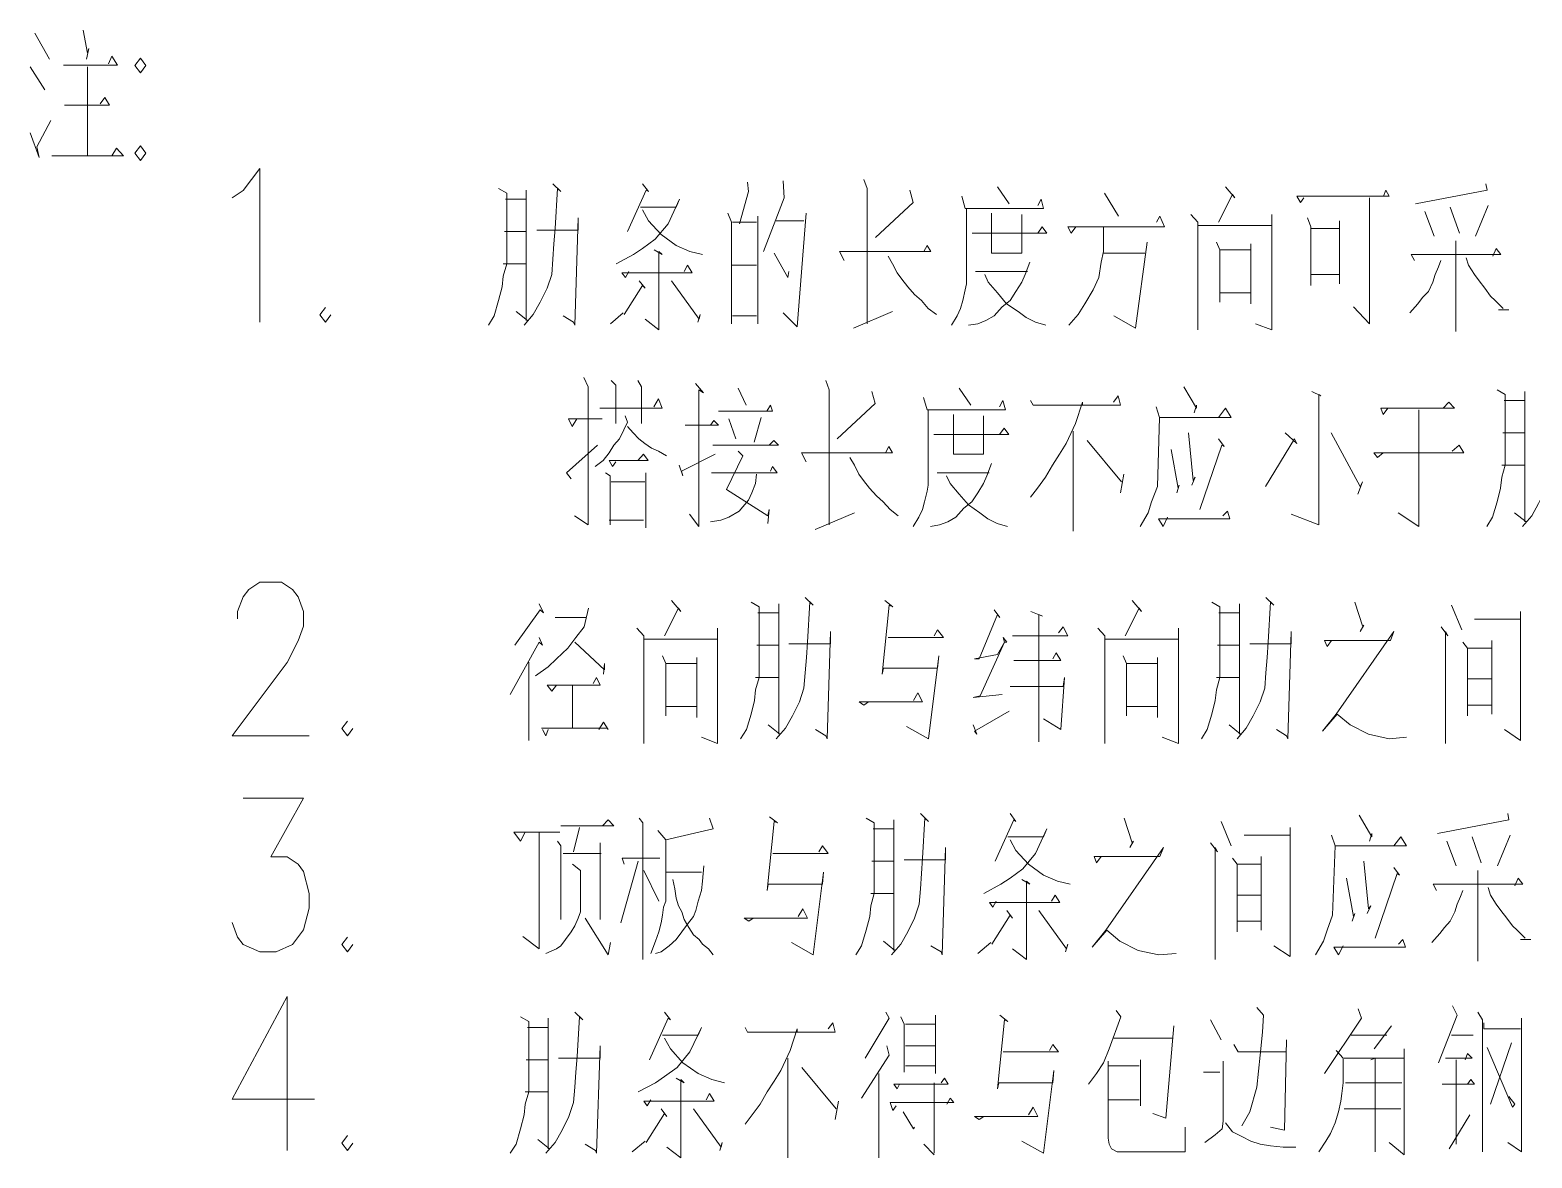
# Model space of a CAD drawing. Header units: millimetres. Extents: x 0 to 829, y 0 to 570.
# Drawn here: x 634.63 to 672.17, y 137.95 to 166.15 of the extents above; entities that cross this region are included whole.
import ezdxf

# ---------------------------------------------------------------- set-up
doc = ezdxf.new("R2010")
doc.units = ezdxf.units.MM

msp = doc.modelspace()

# ---------------------------------------------------------------- linework, layer by layer
at = {"color": 0, "lineweight": 0}
for points in [[(634.749528, 166.070139), (635.123472, 165.4175)], [(635.959556, 166.14775), (636.072444, 165.572722), (636.100667, 165.685611), (636.044222, 165.4175)], [(634.633111, 165.227), (635.007056, 164.651972)], [(636.072444, 165.227), (636.072444, 163.000972), (635.179917, 163.000972), (636.964972, 163.000972), (636.792111, 163.191472), (636.679222, 163.000972)], [(635.469194, 165.265806), (636.820333, 165.265806), (636.679222, 165.495111), (636.591028, 165.304611)], [(635.497417, 164.267444), (636.61925, 164.267444), (636.506361, 164.457944), (636.389944, 164.30625)], [(634.633111, 163.576), (634.862417, 162.962167), (634.805972, 163.230278), (635.151694, 163.882917)], [(639.688417, 161.953222), (639.960056, 162.136667), (640.372806, 162.683472), (640.372806, 158.84525)], [(646.345333, 162.186056), (646.546417, 162.069639), (646.546417, 160.30575), (646.46175, 159.998833), (646.433528, 159.730722), (646.345333, 159.385), (646.232444, 159.000472), (646.087806, 158.771167)], [(647.7, 162.302472), (647.901083, 162.108444), (647.812889, 162.186056), (647.756444, 161.187694), (647.728222, 160.803167), (647.7, 160.418639), (647.671778, 160.037639), (647.555361, 159.691917), (647.3825, 159.346194), (647.209639, 159.039278), (646.980333, 158.771167)], [(649.943667, 162.302472), (650.088306, 162.108444), (650.031861, 162.14725), (649.569722, 161.110083)], [(652.564806, 162.341278), (652.593028, 162.108444), (652.363722, 161.304111)], [(653.457333, 162.376556), (653.485556, 161.95675), (652.966972, 160.612667)], [(655.471694, 162.415361), (655.559889, 162.186056), (655.559889, 158.806444)], [(658.8125, 162.224861), (659.101778, 161.801528)], [(664.513389, 162.224861), (664.742694, 161.95675), (664.68625, 162.034361), (664.340528, 161.342917)], [(671.022139, 162.302472), (671.050361, 162.14725), (669.265306, 161.801528)], [(646.518194, 161.917944), (647.036778, 161.917944), (647.036778, 162.14725), (647.036778, 158.884056), (647.036778, 160.30575), (646.46175, 160.30575), (647.036778, 160.30575), (647.036778, 161.110083), (646.489972, 161.110083)], [(649.887222, 161.723917), (650.77975, 161.723917), (650.867944, 161.917944), (650.578667, 161.304111), (650.261167, 160.919583), (649.943667, 160.690278), (649.714361, 160.535056), (649.283972, 160.30575)], [(656.625278, 162.14725), (656.709944, 161.840333), (655.760972, 160.958389)], [(657.919972, 161.995556), (658.008167, 161.688639), (659.966083, 161.688639), (659.906111, 161.917944), (659.821444, 161.762722)], [(661.490083, 162.069639), (661.835806, 161.494611)], [(666.471306, 161.95675), (666.386639, 161.840333), (666.298444, 161.995556), (668.602083, 161.995556), (668.517417, 162.14725), (668.457444, 161.995556)], [(667.709556, 159.229778), (668.111722, 158.806444), (668.111722, 161.95675)], [(647.297833, 161.148889), (648.331472, 161.148889), (648.331472, 161.455806), (648.246806, 158.771167), (648.218583, 158.84525), (647.957528, 159.000472)], [(649.943667, 161.649833), (650.088306, 161.381722), (650.405806, 161.036), (650.77975, 160.764361), (651.125472, 160.612667), (651.442972, 160.535056)], [(652.074444, 161.572222), (652.162639, 161.342917), (652.162639, 158.806444)], [(652.825861, 161.494611), (652.825861, 158.806444)], [(654.032361, 161.572222), (653.803056, 158.732361), (653.457333, 159.078083)], [(658.036389, 161.688639), (658.036389, 159.804806), (658.008167, 159.653111), (657.948194, 159.385), (657.89175, 159.190972), (657.803556, 159.000472), (657.662444, 158.771167)], [(658.667861, 161.572222), (658.667861, 160.573861), (659.419278, 160.573861), (659.419278, 161.533417)], [(660.770417, 161.2265), (660.654, 161.071278), (660.569333, 161.2265), (662.989389, 161.2265), (662.872972, 161.494611), (662.784778, 161.342917)], [(663.649083, 161.533417), (663.821944, 161.342917), (663.821944, 158.65475), (663.821944, 161.265306), (665.666972, 161.265306), (665.666972, 161.533417), (665.666972, 158.65475), (665.261278, 158.806444)], [(666.5595, 161.455806), (666.644167, 161.2265), (666.644167, 159.766), (666.644167, 160.037639), (667.363833, 160.037639), (667.363833, 159.804806), (667.363833, 161.381722), (667.363833, 161.187694), (666.644167, 161.187694)], [(669.494611, 161.611028), (669.723917, 160.997194)], [(670.129611, 161.723917), (670.358917, 161.071278)], [(671.078583, 161.762722), (670.761083, 160.997194)], [(652.190861, 161.342917), (652.794111, 161.342917)], [(653.284472, 161.381722), (653.975917, 161.381722)], [(658.181028, 161.071278), (660.05075, 161.071278), (659.934333, 161.2265), (659.821444, 161.071278)], [(661.461861, 161.2265), (661.461861, 160.612667), (661.405417, 160.344556), (661.345444, 159.960028), (661.204333, 159.653111), (660.999722, 159.307389), (660.826861, 159.039278), (660.597556, 158.771167)], [(654.984861, 160.383361), (654.868444, 160.612667), (657.143861, 160.612667), (657.055667, 160.764361), (656.971, 160.612667)], [(662.555472, 160.841972), (662.266194, 158.693556), (661.719389, 159.000472)], [(664.284083, 160.841972), (664.36875, 160.651472), (664.36875, 159.346194), (664.36875, 159.5755), (665.148389, 159.5755), (665.148389, 159.307389), (665.148389, 160.803167), (665.148389, 160.651472), (664.36875, 160.651472)], [(669.237083, 160.383361), (669.148889, 160.535056), (671.396083, 160.535056), (671.279667, 160.690278), (671.195, 160.49625)], [(670.270722, 160.880778), (670.270722, 158.615944)], [(650.232944, 160.651472), (650.434028, 160.535056), (650.349361, 160.612667), (650.349361, 158.65475), (650.003639, 158.922861)], [(653.228028, 160.573861), (653.57375, 159.960028), (653.601972, 160.111722)], [(656.078472, 160.49625), (656.191361, 160.30575), (656.307778, 160.076444), (656.424194, 159.921222), (656.568833, 159.730722), (656.738167, 159.536694), (656.911028, 159.385), (657.083889, 159.190972), (657.2885, 159.039278)], [(659.620361, 160.344556), (659.503944, 160.037639), (659.419278, 159.843611), (659.274639, 159.614306), (659.13, 159.385), (658.928917, 159.229778), (658.727833, 159.000472), (658.523222, 158.884056), (658.322139, 158.806444), (658.092833, 158.771167)], [(661.461861, 160.573861), (662.499028, 160.573861)], [(669.896778, 160.383361), (669.840333, 160.228139), (669.752139, 160.037639), (669.695694, 159.843611), (669.582806, 159.614306), (669.438167, 159.459083), (669.32175, 159.307389), (669.120667, 159.078083)], [(670.531778, 160.457444), (670.588222, 160.266944), (670.732861, 160.037639), (670.849278, 159.882417), (670.990389, 159.691917), (671.135028, 159.497889), (671.251444, 159.385), (671.452528, 159.190972)], [(649.597944, 160.111722), (649.513278, 159.960028), (649.425083, 160.076444), (651.181917, 160.076444), (651.069028, 160.266944), (650.980833, 160.111722)], [(652.162639, 160.266944), (652.794111, 160.266944)], [(658.265694, 160.111722), (659.560389, 160.111722)], [(658.495, 160.037639), (658.583194, 159.843611), (658.8125, 159.5755), (659.041806, 159.307389), (659.331083, 159.113361), (659.532167, 158.961667), (659.761472, 158.84525), (660.022528, 158.771167)], [(649.859, 159.882417), (650.003639, 159.691917), (649.943667, 159.766), (649.485056, 159.039278)], [(650.663333, 159.882417), (651.354778, 158.922861), (651.383, 159.039278), (651.326556, 158.84525)], [(642.01675, 159.212139), (641.879167, 159.028694), (642.01675, 158.84525), (642.154333, 159.028694)], [(646.77925, 159.113361), (647.065, 158.884056)], [(649.456833, 159.078083), (649.139333, 158.806444)], [(652.190861, 159.000472), (652.794111, 159.000472)], [(655.214167, 158.693556), (656.191361, 159.113361)], [(671.336111, 159.152167), (671.597167, 159.152167)], [(648.472583, 157.462361), (648.585472, 157.233056), (648.585472, 153.775833), (648.23975, 154.008667)], [(649.1605, 157.38475), (649.276917, 157.271861), (649.276917, 156.312306)], [(649.823722, 157.38475), (649.911917, 157.233056), (649.911917, 156.312306)], [(651.263056, 157.310667), (651.464139, 157.077833), (651.35125, 157.155444), (651.35125, 153.740556), (651.118417, 154.047472)], [(654.519194, 157.38475), (654.603861, 157.155444), (654.603861, 153.775833)], [(648.87475, 156.693306), (650.4305, 156.693306), (650.342306, 156.926139), (650.225889, 156.732111)], [(652.328444, 157.19425), (652.529528, 156.770917)], [(655.66925, 157.116639), (655.753917, 156.809722), (654.804944, 155.927778)], [(656.963944, 156.964944), (657.052139, 156.658028), (659.010056, 156.658028), (658.950083, 156.887333), (658.865417, 156.732111)], [(657.856472, 157.19425), (658.14575, 156.770917)], [(659.641528, 156.887333), (659.7015, 156.770917), (661.888722, 156.770917), (661.832278, 157.000222), (661.715861, 156.848528)], [(663.472694, 157.233056), (663.790194, 156.693306), (663.790194, 156.770917), (663.730222, 156.580417)], [(666.668861, 157.116639), (666.898167, 157.000222), (666.841722, 157.039028), (666.841722, 153.775833), (666.150278, 154.047472)], [(671.304361, 157.155444), (671.505444, 157.039028), (671.505444, 155.275139), (671.41725, 154.968222), (671.389028, 154.700111), (671.304361, 154.354389), (671.187944, 153.969861), (671.043306, 153.740556)], [(671.477222, 156.887333), (671.995806, 156.887333), (671.995806, 157.116639), (671.995806, 153.853444), (671.995806, 155.275139), (671.41725, 155.275139), (671.995806, 155.275139), (671.995806, 156.079472), (671.445472, 156.079472)], [(672.6555, 157.271861), (672.856583, 157.077833), (672.771917, 157.155444), (672.715472, 156.157083), (672.683722, 155.772556), (672.6555, 155.388028), (672.627278, 155.007028), (672.510861, 154.661306), (672.338, 154.315583), (672.165139, 154.008667), (671.935833, 153.740556)], [(651.838083, 156.619222), (653.19275, 156.619222), (653.136306, 156.770917), (653.048111, 156.619222)], [(657.080361, 156.658028), (657.080361, 154.774194), (657.052139, 154.6225), (656.992167, 154.354389), (656.935722, 154.160361), (656.851056, 153.969861), (656.706417, 153.740556)], [(657.711833, 156.541611), (657.711833, 155.54325), (658.46325, 155.54325), (658.46325, 156.502806)], [(660.93975, 156.770917), (660.93975, 156.848528), (660.766889, 156.312306), (660.534056, 155.811361), (660.361194, 155.54325), (660.188333, 155.275139), (660.015472, 154.968222), (659.814389, 154.700111), (659.641528, 154.467278)], [(662.78125, 156.732111), (662.865917, 156.464), (662.809472, 154.735389), (662.664833, 154.354389), (662.580167, 154.08275), (662.379083, 153.740556)], [(662.865917, 156.464), (664.650972, 156.464), (664.509861, 156.693306), (664.337, 156.464)], [(668.566806, 156.693306), (668.453917, 156.541611), (668.393944, 156.693306), (670.238972, 156.693306), (670.094333, 156.848528), (669.949694, 156.693306)], [(669.346444, 156.658028), (669.346444, 153.740556), (668.827861, 154.08275)], [(648.299722, 156.425194), (648.183306, 156.234694), (648.095111, 156.425194), (648.931194, 156.425194)], [(649.506222, 156.502806), (649.566194, 156.347583), (649.478, 156.157083), (649.365111, 155.927778), (649.220472, 155.772556), (649.104056, 155.582056), (648.959417, 155.388028), (648.758333, 155.236333)], [(649.566194, 156.234694), (649.710833, 156.079472), (649.851944, 155.927778), (649.996583, 155.811361), (650.169444, 155.694944), (650.342306, 155.620861), (650.543389, 155.504444)], [(651.005528, 156.2735), (651.838083, 156.2735), (651.725194, 156.386389), (651.637, 156.2735)], [(652.099139, 156.425194), (652.272, 155.927778)], [(652.903472, 156.464), (652.730611, 155.850167)], [(657.225, 156.040667), (659.094722, 156.040667), (658.981833, 156.195889), (658.865417, 156.040667)], [(651.696972, 155.772556), (653.337389, 155.772556), (653.220972, 155.888972), (653.108083, 155.772556)], [(660.706917, 156.118278), (660.706917, 153.624139)], [(661.052639, 155.888972), (661.916944, 154.851806)], [(663.585583, 156.079472), (663.702, 154.890611), (663.758444, 154.968222), (663.673778, 154.774194)], [(664.337, 155.927778), (664.478111, 155.73375), (664.421667, 155.772556), (663.874861, 154.160361)], [(666.005639, 156.079472), (666.294917, 155.811361), (666.234944, 155.927778), (665.515278, 154.735389)], [(667.155694, 156.079472), (667.875361, 154.735389), (667.935333, 154.851806), (667.818917, 154.544889)], [(648.155083, 154.929417), (648.038667, 155.081111), (648.818306, 155.772556)], [(649.276917, 155.35275), (649.19225, 155.236333), (649.104056, 155.388028), (650.084778, 155.388028), (649.968361, 155.54325), (649.823722, 155.388028)], [(650.860889, 155.275139), (650.945556, 155.007028), (650.917333, 155.119917), (651.753417, 155.54325)], [(652.328444, 155.620861), (652.444861, 155.504444), (652.042694, 154.661306), (653.076333, 154.008667), (653.108083, 154.160361), (653.076333, 153.814639)], [(654.028833, 155.35275), (653.912417, 155.582056), (656.187833, 155.582056), (656.099639, 155.73375), (656.014972, 155.582056)], [(655.122444, 155.465639), (655.238861, 155.275139), (655.35175, 155.042306), (655.468167, 154.890611), (655.612806, 154.700111), (655.785667, 154.506083), (655.958528, 154.354389), (656.131389, 154.160361), (656.332472, 154.008667)], [(663.155194, 155.659667), (663.328056, 154.700111), (663.356278, 154.774194), (663.299833, 154.583694)], [(668.453917, 155.582056), (668.309278, 155.465639), (668.221083, 155.582056), (670.468278, 155.582056), (670.351861, 155.772556), (670.179, 155.620861)], [(649.019389, 155.081111), (649.132278, 155.007028), (649.132278, 153.775833)], [(650.024806, 155.081111), (650.024806, 153.70175)], [(652.790583, 155.042306), (652.762361, 154.813), (652.674167, 154.583694), (652.5895, 154.393194), (652.356667, 154.121556), (652.099139, 153.969861), (651.898056, 153.89225), (651.637, 153.853444)], [(651.66875, 155.081111), (653.309167, 155.081111), (653.19275, 155.236333), (653.136306, 155.119917)], [(658.664333, 155.313944), (658.547917, 155.007028), (658.46325, 154.813), (658.318611, 154.583694), (658.173972, 154.354389), (657.972889, 154.199167), (657.771806, 153.969861), (657.570722, 153.853444), (657.366111, 153.775833), (657.136806, 153.740556)], [(657.309667, 155.081111), (658.604361, 155.081111)], [(661.973389, 155.042306), (661.888722, 154.583694)], [(649.1605, 154.851806), (649.996583, 154.851806)], [(657.538972, 155.007028), (657.627167, 154.813), (657.856472, 154.544889), (658.089306, 154.276778), (658.375056, 154.08275), (658.576139, 153.931056), (658.808972, 153.814639), (659.0665, 153.740556)], [(654.258139, 153.662944), (655.238861, 154.08275)], [(663.067, 153.969861), (662.954111, 153.740556), (662.837694, 153.931056), (664.62275, 153.931056), (664.566306, 154.121556), (664.449889, 154.008667)], [(671.73475, 154.08275), (672.024028, 153.853444)], [(649.104056, 153.89225), (649.968361, 153.89225)], [(639.822472, 151.433389), (639.822472, 151.613306), (639.960056, 151.980194), (640.097639, 152.163639), (640.372806, 152.347083), (640.919611, 152.347083), (641.194778, 152.163639), (641.332361, 151.980194), (641.469944, 151.613306), (641.469944, 151.249944), (641.332361, 150.883056), (641.057194, 150.33625), (639.688417, 148.505333), (641.607528, 148.505333)], [(647.354278, 151.807333), (647.470694, 151.578028), (647.3825, 151.655639), (646.751028, 150.770167)], [(648.592528, 151.694444), (648.479639, 151.232306), (648.275028, 150.964194), (648.073944, 150.696083), (647.788194, 150.427972), (647.587111, 150.233944), (647.269611, 150.004639)], [(650.666861, 151.884944), (650.896167, 151.616833), (650.839722, 151.694444), (650.494, 151.003)], [(652.653, 151.846139), (652.854083, 151.73325), (652.854083, 149.965833), (652.769417, 149.658917), (652.737667, 149.390806), (652.653, 149.045083), (652.536583, 148.660556), (652.391944, 148.43125)], [(652.825861, 151.578028), (653.344444, 151.578028), (653.344444, 151.807333), (653.344444, 148.544139), (653.344444, 149.965833), (652.769417, 149.965833), (653.344444, 149.965833), (653.344444, 150.770167), (652.797639, 150.770167)], [(654.007667, 151.962556), (654.20875, 151.768528), (654.120556, 151.846139), (654.064111, 150.847778), (654.035889, 150.46325), (654.007667, 150.08225), (653.975917, 149.697722), (653.863028, 149.352), (653.690167, 149.006278), (653.517306, 148.699361), (653.284472, 148.43125)], [(655.993806, 151.884944), (656.194889, 151.73325), (656.106694, 151.768528), (655.933833, 150.043444), (655.965583, 150.195139), (657.316722, 150.195139), (657.344944, 150.502056), (657.087417, 148.43125), (656.540611, 148.738167)], [(662.181528, 151.884944), (662.414361, 151.616833), (662.354389, 151.694444), (662.008667, 151.003)], [(664.171194, 151.846139), (664.372278, 151.73325), (664.372278, 149.965833), (664.284083, 149.658917), (664.255861, 149.390806), (664.171194, 149.045083), (664.054778, 148.660556), (663.910139, 148.43125)], [(664.344056, 151.578028), (664.859111, 151.578028), (664.859111, 151.807333), (664.859111, 148.544139), (664.859111, 149.965833), (664.284083, 149.965833), (664.859111, 149.965833), (664.859111, 150.770167), (664.312306, 150.770167)], [(665.522333, 151.962556), (665.723417, 151.768528), (665.63875, 151.846139), (665.578778, 150.847778), (665.550556, 150.46325), (665.522333, 150.08225), (665.494111, 149.697722), (665.377694, 149.352), (665.204833, 149.006278), (665.031972, 148.699361), (664.802667, 148.43125)], [(667.741306, 151.846139), (667.942389, 151.232306), (667.970611, 151.271111), (667.882417, 151.115889)], [(670.157833, 151.768528), (670.418889, 151.154694)], [(647.756444, 151.461611), (648.536083, 151.461611)], [(658.727833, 151.655639), (658.872472, 151.461611), (658.8125, 151.539222), (658.353889, 150.427972), (658.237472, 150.427972), (658.8125, 150.540861), (658.985361, 150.847778), (658.957139, 150.964194), (659.045333, 150.847778), (658.985361, 150.847778), (658.382111, 149.503694), (658.20925, 149.464889), (658.928917, 149.5425)], [(659.648583, 151.616833), (659.937861, 151.500417), (659.849667, 151.539222), (659.849667, 148.353639)], [(670.732861, 151.422806), (671.886444, 151.422806), (671.886444, 151.616833), (671.886444, 148.392444), (671.484278, 148.660556)], [(647.354278, 150.964194), (647.442472, 150.770167), (647.354278, 150.847778), (646.634611, 149.5425)], [(649.802556, 151.1935), (649.975417, 151.003), (649.975417, 148.314833), (649.975417, 150.925389), (651.816917, 150.925389), (651.816917, 151.1935), (651.816917, 148.314833), (651.41475, 148.470056)], [(653.601972, 150.808972), (654.639139, 150.808972), (654.639139, 151.115889), (654.554472, 148.43125), (654.522722, 148.505333), (654.265194, 148.660556)], [(656.078472, 150.964194), (657.461361, 150.964194), (657.316722, 151.154694), (657.232056, 151.003)], [(659.189972, 151.003), (660.569333, 151.003), (660.456444, 151.232306), (660.340028, 151.080611)], [(661.32075, 151.1935), (661.493611, 151.003), (661.493611, 148.314833), (661.493611, 150.925389), (663.335111, 150.925389), (663.335111, 151.1935), (663.335111, 148.314833), (662.932944, 148.470056)], [(665.120167, 150.808972), (666.157333, 150.808972), (666.157333, 151.115889), (666.069139, 148.43125), (666.040917, 148.505333), (665.783389, 148.660556)], [(667.16275, 150.886583), (667.049861, 150.734889), (666.989889, 150.886583), (668.633833, 150.886583), (668.7185, 151.115889), (667.279167, 149.045083), (666.933444, 148.62175), (667.307389, 149.045083), (667.624889, 148.776972), (668.0835, 148.544139), (668.602083, 148.43125), (669.036, 148.470056)], [(669.900306, 151.232306), (670.073167, 151.003), (670.013194, 151.115889), (670.013194, 148.314833)], [(648.246806, 150.847778), (648.994694, 150.156333), (648.994694, 150.311556), (648.966472, 150.043444)], [(659.218194, 150.389167), (660.396472, 150.389167), (660.283583, 150.579667), (660.195389, 150.427972)], [(670.447111, 150.847778), (670.56, 150.696083), (670.56, 149.006278), (670.56, 149.274389), (671.166778, 149.274389), (671.166778, 149.045083), (671.166778, 150.886583), (671.166778, 150.696083), (670.56, 150.696083), (670.56, 149.927028), (671.166778, 149.927028)], [(647.09675, 150.350361), (647.09675, 148.392444)], [(650.437556, 150.502056), (650.522222, 150.311556), (650.522222, 149.006278), (650.522222, 149.235583), (651.298333, 149.235583), (651.298333, 148.967472), (651.298333, 150.46325), (651.298333, 150.311556), (650.522222, 150.311556)], [(661.952222, 150.502056), (662.040417, 150.311556), (662.040417, 149.006278), (662.040417, 149.235583), (662.816528, 149.235583), (662.816528, 148.967472), (662.816528, 150.46325), (662.816528, 150.311556), (662.040417, 150.311556)], [(647.788194, 149.775333), (647.671778, 149.620111), (647.555361, 149.775333), (648.881806, 149.775333), (648.793611, 149.965833), (648.708944, 149.810611)], [(659.13, 149.736528), (660.456444, 149.736528), (660.484667, 149.965833), (660.396472, 148.660556), (659.966083, 148.928667)], [(648.190361, 149.775333), (648.190361, 148.699361), (647.41425, 148.699361), (649.054667, 148.699361)], [(655.588111, 149.352), (655.475222, 149.274389), (655.358806, 149.352), (656.942778, 149.352), (656.826361, 149.581306), (656.713472, 149.390806)], [(658.20925, 148.776972), (658.297444, 148.544139), (658.237472, 148.62175), (659.101778, 149.122694)], [(642.567083, 148.872222), (642.4295, 148.688778), (642.567083, 148.505333), (642.704667, 148.688778)], [(647.587111, 148.660556), (647.527139, 148.505333), (647.442472, 148.660556)], [(649.082889, 148.660556), (648.966472, 148.851056), (648.853583, 148.660556)], [(653.083389, 148.776972), (653.372667, 148.544139)], [(664.601583, 148.776972), (664.890861, 148.544139)], [(639.960056, 146.946056), (641.469944, 146.946056), (640.647972, 145.482028), (641.057194, 145.482028), (641.332361, 145.298583), (641.469944, 145.115139), (641.607528, 144.568333), (641.607528, 144.201444), (641.469944, 143.654639), (641.194778, 143.28775), (640.782028, 143.104306), (640.372806, 143.104306), (639.960056, 143.28775), (639.822472, 143.471194), (639.688417, 143.838083)], [(647.901083, 146.254611), (649.227528, 146.254611), (649.082889, 146.406306), (648.93825, 146.254611)], [(649.859, 146.445111), (649.947194, 146.328694), (649.947194, 142.913806)], [(651.615833, 146.445111), (651.704028, 146.177), (650.522222, 145.908889), (650.321139, 146.138194)], [(653.115139, 146.483917), (653.316222, 146.328694), (653.228028, 146.3675), (653.055167, 144.642417), (653.083389, 144.794111), (654.438056, 144.794111), (654.466278, 145.101028), (654.20875, 143.030222), (653.661944, 143.337139)], [(655.531667, 146.445111), (655.73275, 146.328694), (655.73275, 144.564806), (655.648083, 144.257889), (655.619861, 143.989778), (655.531667, 143.644056), (655.41525, 143.259528), (655.274139, 143.030222)], [(655.704528, 146.177), (656.223111, 146.177), (656.223111, 146.406306), (656.223111, 143.143111), (656.223111, 144.564806), (655.648083, 144.564806), (656.223111, 144.564806), (656.223111, 145.369139), (655.676306, 145.369139)], [(656.886333, 146.561528), (657.087417, 146.3675), (656.999222, 146.445111), (656.942778, 145.44675), (656.914556, 145.062222), (656.886333, 144.677694), (656.858111, 144.296694), (656.741694, 143.950972), (656.568833, 143.60525), (656.395972, 143.298333), (656.166667, 143.030222)], [(659.13, 146.561528), (659.274639, 146.3675), (659.218194, 146.406306), (658.756056, 145.369139)], [(661.980444, 146.445111), (662.181528, 145.831278), (662.213278, 145.870083), (662.125083, 145.714861)], [(667.854194, 146.522722), (668.171694, 145.982972), (668.171694, 146.060583), (668.11525, 145.870083)], [(671.568944, 146.561528), (671.597167, 146.406306), (669.812111, 146.060583)], [(647.008556, 146.099389), (646.895667, 145.870083), (646.722806, 146.099389), (647.872861, 146.099389)], [(647.354278, 146.099389), (647.354278, 143.181917), (646.952111, 143.488833)], [(648.363222, 146.215806), (648.218583, 145.601972)], [(659.073556, 145.982972), (659.966083, 145.982972), (660.05075, 146.177), (659.765, 145.563167), (659.4475, 145.178639), (659.13, 144.949333), (658.900694, 144.794111), (658.470306, 144.564806)], [(664.4005, 146.3675), (664.658028, 145.753667)], [(664.975528, 146.021778), (666.129111, 146.021778), (666.129111, 146.215806), (666.129111, 142.991417), (665.723417, 143.259528)], [(647.816417, 145.870083), (647.901083, 145.753667), (647.901083, 143.912167)], [(648.881806, 145.831278), (648.881806, 143.912167)], [(650.522222, 145.908889), (650.522222, 144.370778), (650.465778, 144.219083), (650.437556, 144.025056), (650.405806, 143.834556), (650.349361, 143.60525), (650.264694, 143.375944), (650.148278, 143.0655)], [(653.199806, 145.563167), (654.582694, 145.563167), (654.438056, 145.753667), (654.349861, 145.601972)], [(656.480639, 145.407944), (657.517806, 145.407944), (657.517806, 145.714861), (657.433139, 143.030222), (657.404917, 143.104306), (657.143861, 143.259528)], [(659.13, 145.908889), (659.274639, 145.640778), (659.592139, 145.295056), (659.966083, 145.023417), (660.311806, 144.871722), (660.629306, 144.794111)], [(661.405417, 145.485556), (661.289, 145.330333), (661.232556, 145.485556), (662.872972, 145.485556), (662.961167, 145.714861), (661.521833, 143.644056), (661.176111, 143.220722), (661.550056, 143.644056), (661.867556, 143.375944), (662.326167, 143.143111), (662.84475, 143.030222), (663.278667, 143.0655)], [(664.139444, 145.831278), (664.312306, 145.601972), (664.255861, 145.714861), (664.255861, 142.913806)], [(667.16275, 146.021778), (667.250944, 145.753667), (667.190972, 144.025056), (667.049861, 143.644056), (666.961667, 143.375944), (666.760583, 143.030222)], [(667.250944, 145.753667), (669.036, 145.753667), (668.891361, 145.982972), (668.7185, 145.753667)], [(670.041417, 145.870083), (670.27425, 145.25625)], [(670.676417, 145.982972), (670.905722, 145.330333)], [(671.625389, 146.021778), (671.311417, 145.25625)], [(648.190361, 145.295056), (648.391444, 145.139833), (648.391444, 144.102667), (648.335, 143.950972), (648.246806, 143.756944), (648.162139, 143.60525), (648.0175, 143.411222), (647.901083, 143.259528), (647.788194, 143.181917), (647.527139, 143.0655)], [(647.961056, 145.563167), (648.910028, 145.563167)], [(649.830778, 145.369139), (649.400389, 143.834556)], [(649.485056, 145.295056), (649.428611, 145.44675), (650.377583, 145.44675)], [(664.68625, 145.44675), (664.802667, 145.295056), (664.802667, 143.60525), (664.802667, 143.873361), (665.405917, 143.873361), (665.405917, 143.644056), (665.405917, 145.485556), (665.405917, 145.295056), (664.802667, 145.295056), (664.802667, 144.526), (665.405917, 144.526)], [(667.970611, 145.369139), (668.0835, 144.180278), (668.143472, 144.257889), (668.055278, 144.063861)], [(649.975417, 145.139833), (650.349361, 144.370778)], [(651.471194, 145.25625), (651.442972, 144.871722), (651.41475, 144.642417), (651.330083, 144.370778), (651.270111, 144.141472), (651.213667, 143.989778), (651.069028, 143.79575), (650.924389, 143.60525), (650.77975, 143.411222), (650.606889, 143.259528), (650.405806, 143.104306), (650.264694, 143.0655)], [(650.522222, 145.101028), (651.41475, 145.101028)], [(650.695083, 144.910528), (650.751528, 144.677694), (650.77975, 144.448389), (650.839722, 144.257889), (650.924389, 144.102667), (650.984361, 143.912167), (651.09725, 143.718139), (651.213667, 143.527639), (651.358306, 143.411222), (651.442972, 143.298333), (651.587611, 143.181917), (651.704028, 143.030222)], [(659.419278, 144.910528), (659.620361, 144.794111), (659.535694, 144.871722), (659.535694, 142.913806), (659.189972, 143.181917)], [(667.536694, 144.949333), (667.709556, 143.989778), (667.741306, 144.063861), (667.681333, 143.873361)], [(668.7185, 145.217444), (668.863139, 145.023417), (668.806694, 145.062222), (668.256361, 143.450028)], [(669.783889, 144.642417), (669.699222, 144.794111), (671.942889, 144.794111), (671.826472, 144.949333), (671.741806, 144.755306)], [(670.821056, 145.139833), (670.821056, 142.875)], [(658.784278, 144.370778), (658.699611, 144.219083), (658.611417, 144.3355), (660.36825, 144.3355), (660.255361, 144.526), (660.167167, 144.370778)], [(670.447111, 144.642417), (670.387139, 144.487194), (670.302472, 144.296694), (670.246028, 144.102667), (670.129611, 143.873361), (669.984972, 143.718139), (669.872083, 143.566444), (669.667472, 143.337139)], [(671.078583, 144.7165), (671.138556, 144.526), (671.279667, 144.296694), (671.396083, 144.141472), (671.540722, 143.950972), (671.685361, 143.756944), (671.79825, 143.644056), (671.999333, 143.450028)], [(652.709444, 143.950972), (652.596556, 143.873361), (652.480139, 143.950972), (654.064111, 143.950972), (653.947694, 144.180278), (653.834806, 143.989778)], [(648.507861, 143.950972), (649.082889, 143.030222), (649.139333, 143.337139)], [(659.045333, 144.141472), (659.189972, 143.950972), (659.13, 144.025056), (658.671389, 143.298333)], [(659.849667, 144.141472), (660.541111, 143.181917), (660.569333, 143.298333), (660.512889, 143.104306)], [(642.567083, 143.471194), (642.4295, 143.28775), (642.567083, 143.104306), (642.704667, 143.28775)], [(667.452028, 143.259528), (667.335611, 143.030222), (667.222722, 143.220722), (669.007778, 143.220722), (668.947806, 143.411222), (668.834917, 143.298333)], [(671.886444, 143.411222), (672.143972, 143.411222)], [(655.965583, 143.375944), (656.251333, 143.143111)], [(658.643167, 143.337139), (658.325667, 143.0655)], [(641.057194, 141.986), (639.688417, 139.424833), (641.745111, 139.424833)], [(641.057194, 141.986), (641.057194, 138.14425)], [(648.246806, 141.601472), (648.447889, 141.407444), (648.363222, 141.485056), (648.306778, 140.486694), (648.275028, 140.102167), (648.246806, 139.721167), (648.218583, 139.336639), (648.102167, 138.990917), (647.929306, 138.645194), (647.756444, 138.338278), (647.527139, 138.070167)], [(650.494, 141.601472), (650.638639, 141.407444), (650.578667, 141.44625), (650.120056, 140.409083)], [(656.022028, 141.601472), (656.106694, 141.44625), (655.503444, 140.447889)], [(657.260278, 141.523861), (657.260278, 140.063361)], [(658.872472, 141.523861), (659.073556, 141.368639), (658.985361, 141.407444), (658.8125, 139.682361), (658.84425, 139.834056), (660.195389, 139.834056), (660.223611, 140.140972), (659.966083, 138.070167), (659.419278, 138.377083)], [(661.779361, 141.640278), (661.895778, 141.485056), (661.6065, 140.680722), (661.461861, 140.335), (661.289, 140.063361), (661.087917, 139.79525)], [(665.293028, 141.714361), (665.465889, 141.523861), (665.437667, 141.100528), (665.377694, 140.5255), (665.293028, 139.721167), (665.120167, 139.103806), (664.919083, 138.758083)], [(667.825972, 141.679083), (667.914167, 141.44625), (666.989889, 140.063361)], [(670.186056, 141.753167), (670.302472, 141.523861), (669.840333, 140.335)], [(670.821056, 141.601472), (670.933944, 141.407444), (670.933944, 138.105444)], [(646.895667, 141.485056), (647.09675, 141.368639), (647.09675, 139.60475), (647.008556, 139.297833), (646.980333, 139.029722), (646.895667, 138.684), (646.77925, 138.299472), (646.634611, 138.070167)], [(647.068528, 141.216944), (647.587111, 141.216944), (647.587111, 141.44625), (647.587111, 138.183056), (647.587111, 139.60475), (647.008556, 139.60475), (647.587111, 139.60475), (647.587111, 140.409083), (647.036778, 140.409083)], [(650.437556, 141.026444), (651.330083, 141.026444), (651.41475, 141.216944), (651.125472, 140.603111), (650.8115, 140.218583), (650.494, 139.989278), (650.264694, 139.834056), (649.830778, 139.60475)], [(652.508361, 141.216944), (652.564806, 141.100528), (654.755556, 141.100528), (654.695583, 141.333361), (654.582694, 141.178139)], [(653.803056, 141.100528), (653.803056, 141.178139), (653.630194, 140.641917), (653.400889, 140.140972), (653.228028, 139.872861), (653.055167, 139.60475), (652.882306, 139.297833), (652.681222, 139.029722), (652.508361, 138.796889)], [(656.395972, 141.485056), (656.480639, 141.294556), (656.480639, 140.102167)], [(656.512389, 141.294556), (657.260278, 141.294556)], [(663.218694, 141.25575), (663.017611, 138.952111), (662.700111, 139.068528)], [(664.139444, 141.407444), (664.4005, 140.910028)], [(668.662056, 141.25575), (668.228139, 140.680722)], [(670.965694, 141.333361), (670.965694, 141.178139), (671.886444, 141.178139)], [(671.914667, 141.44625), (671.914667, 138.105444), (671.568944, 138.338278)], [(650.494, 140.948833), (650.638639, 140.680722), (650.952611, 140.335), (651.330083, 140.063361), (651.672278, 139.911667), (651.989778, 139.834056)], [(658.957139, 140.603111), (660.340028, 140.603111), (660.195389, 140.793611), (660.110722, 140.641917)], [(661.722917, 140.948833), (663.190472, 140.948833)], [(664.718, 140.793611), (664.830889, 140.603111), (666.012694, 140.603111)], [(666.040917, 140.910028), (665.984472, 138.645194), (665.63875, 138.722806)], [(667.653111, 141.026444), (668.545639, 141.026444)], [(670.157833, 141.026444), (670.704639, 141.026444)], [(671.657139, 140.832417), (671.138556, 139.297833)], [(647.844639, 140.447889), (648.881806, 140.447889), (648.881806, 140.754806), (648.793611, 138.070167), (648.765389, 138.14425), (648.507861, 138.299472)], [(653.57375, 140.447889), (653.57375, 137.95375)], [(656.05025, 140.754806), (656.106694, 140.5255), (655.41525, 139.449528)], [(656.512389, 140.754806), (657.260278, 140.754806)], [(662.386139, 140.409083), (662.386139, 139.259028)], [(667.279167, 140.641917), (667.452028, 140.447889), (667.452028, 139.834056), (667.423806, 139.565944), (667.395583, 139.375444), (667.335611, 139.103806), (667.250944, 138.835694), (667.134528, 138.567583), (667.021639, 138.377083), (666.848778, 138.105444)], [(667.48025, 140.447889), (668.976028, 140.447889), (668.976028, 140.680722), (668.976028, 138.031361), (668.602083, 138.338278)], [(668.143472, 140.409083), (668.256361, 140.447889), (668.256361, 138.105444)], [(670.013194, 140.447889), (670.676417, 140.447889), (670.56, 140.564306), (670.503556, 140.409083)], [(670.27425, 140.409083), (670.27425, 138.299472)], [(671.050361, 140.716), (671.685361, 139.220222), (671.741806, 139.297833), (671.597167, 139.488333)], [(653.919472, 140.218583), (654.783778, 139.181417)], [(655.849167, 140.063361), (655.849167, 137.95375)], [(656.512389, 140.257389), (657.260278, 140.257389)], [(661.578278, 140.373806), (661.578278, 138.451167), (661.6065, 138.299472), (661.662944, 138.183056), (661.807583, 138.105444), (663.507972, 138.105444), (663.507972, 138.722806)], [(661.578278, 140.257389), (662.354389, 140.257389)], [(663.966583, 140.102167), (664.372278, 140.102167)], [(664.456944, 140.373806), (664.456944, 138.8745), (664.428722, 138.684), (664.255861, 138.528778), (663.998333, 138.338278)], [(650.77975, 139.950472), (650.984361, 139.834056), (650.896167, 139.911667), (650.896167, 137.95375), (650.550444, 138.221861)], [(656.36775, 139.79525), (656.307778, 139.682361), (656.223111, 139.79525), (657.577778, 139.79525), (657.489583, 139.950472), (657.404917, 139.834056)], [(657.232056, 139.834056), (657.232056, 138.070167)], [(667.508472, 139.834056), (668.919583, 139.834056)], [(669.928528, 139.79525), (670.732861, 139.79525), (670.648194, 139.911667), (670.56, 139.79525)], [(650.148278, 139.410722), (650.060083, 139.259028), (649.975417, 139.375444), (651.73225, 139.375444), (651.615833, 139.565944), (651.531167, 139.410722)], [(654.840222, 139.375444), (654.755556, 138.913306)], [(656.279556, 139.259028), (656.194889, 139.142611), (656.134917, 139.336639), (657.718889, 139.336639), (657.634222, 139.449528), (657.546028, 139.297833)], [(661.578278, 139.410722), (662.354389, 139.410722)], [(650.405806, 139.181417), (650.550444, 138.990917), (650.494, 139.068528), (650.031861, 138.338278)], [(651.213667, 139.181417), (651.905111, 138.221861), (651.933333, 138.338278), (651.876889, 138.14425)], [(656.452417, 139.103806), (656.713472, 138.684), (656.741694, 138.722806)], [(658.470306, 138.990917), (658.353889, 138.913306), (658.237472, 138.990917), (659.821444, 138.990917), (659.708556, 139.220222), (659.592139, 139.029722)], [(667.48025, 139.181417), (668.891361, 139.181417)], [(670.101389, 138.183056), (670.619972, 139.029722)], [(664.513389, 138.835694), (664.68625, 138.606389), (664.919083, 138.489972), (665.148389, 138.377083), (665.377694, 138.299472), (665.63875, 138.260667), (665.95625, 138.221861), (666.270222, 138.221861)], [(642.567083, 138.511139), (642.4295, 138.327694), (642.567083, 138.14425), (642.704667, 138.327694)], [(647.326056, 138.415889), (647.615333, 138.183056)], [(650.003639, 138.377083), (649.686139, 138.105444)], [(657.232056, 138.031361), (656.971, 138.299472)]]:
    msp.add_lwpolyline(points, dxfattribs=at)
for points in [[(637.391833, 165.445722), (637.25425, 165.262278), (637.391833, 165.078833), (637.529417, 165.262278)], [(637.391833, 163.251444), (637.25425, 163.068), (637.391833, 162.884556), (637.529417, 163.068)]]:
    msp.add_lwpolyline(points, close=True, dxfattribs=at)

doc.saveas('drawing.dxf')
